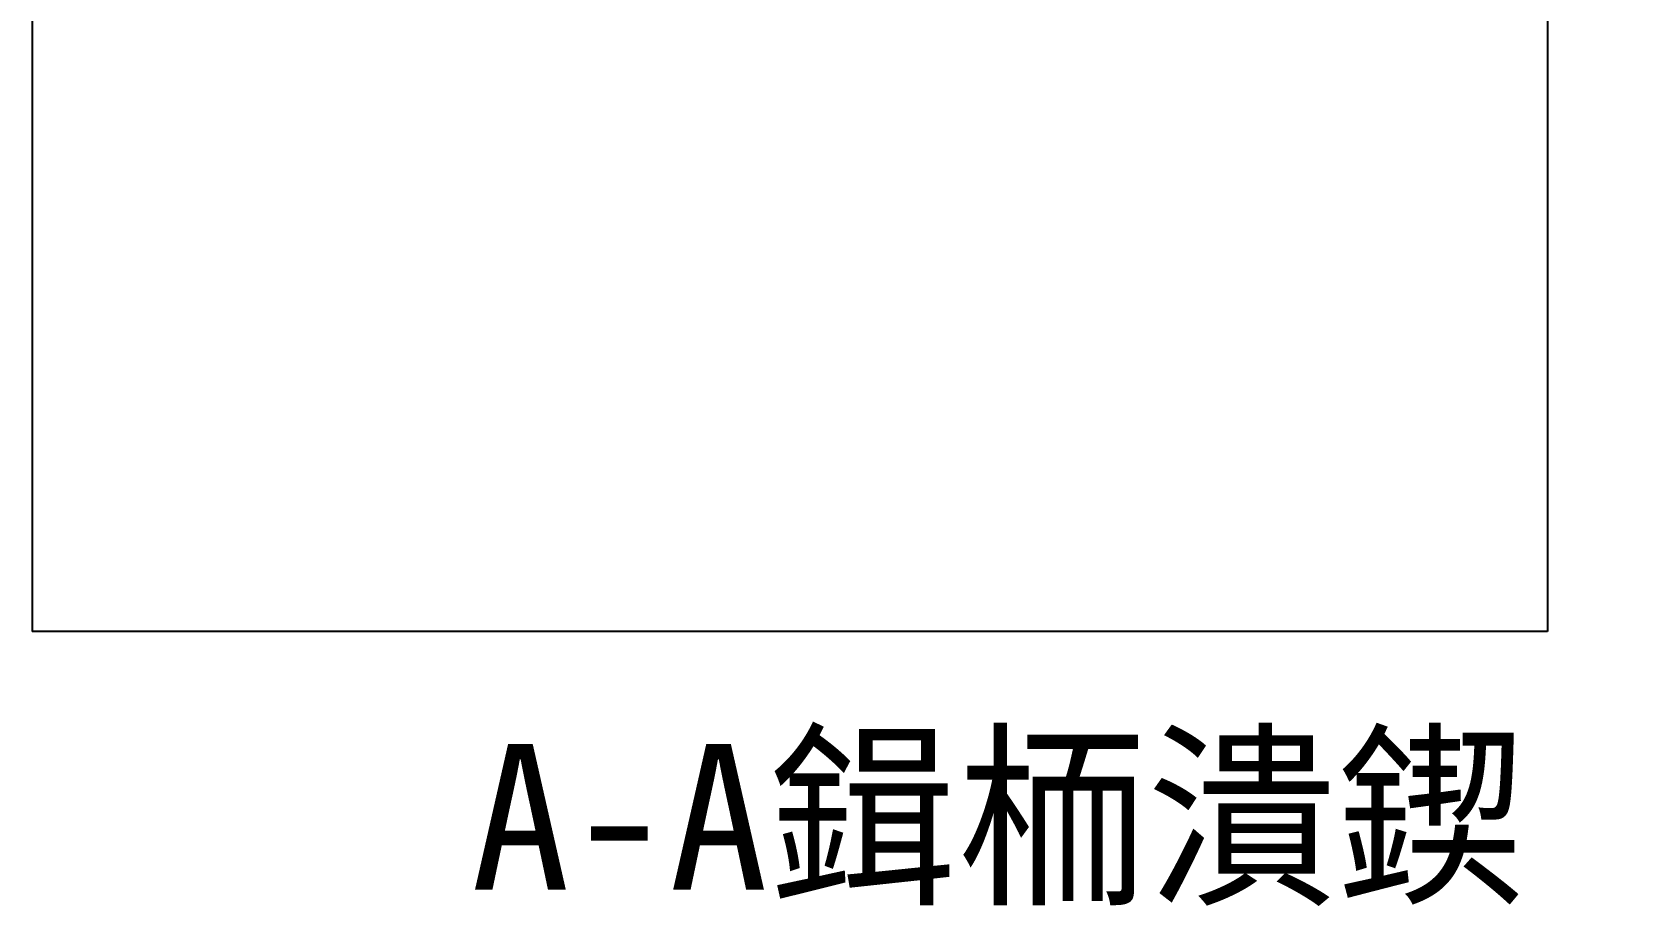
# Model space of a CAD drawing. Header units: metres. Extents: x 60 to 495, y 54 to 214.
# Drawn here: x 182.7 to 276.4, y 53.5 to 104.7 of the extents above; entities that cross this region are included whole.
import ezdxf

# ---------------------------------------------------------------- set-up
doc = ezdxf.new("R2010")
doc.units = ezdxf.units.M
doc.layers.add(' ', color=1, linetype='Continuous')

# ---------------------------------------------------------------- blocks, each defined once
blk = doc.blocks.new('1')
blk.add_line((-0.5, -0.5), (0.5, 0.5))

msp = doc.modelspace()

# ---------------------------------------------------------------- linework, layer by layer
at = {"layer": ' '}
msp.add_line((271.5, 189.35), (271.5, 69.64), dxfattribs=at)
for p, q in [((182.74, 106.11), (182.74, 69.64)), ((182.74, 79.42), (182.74, 69.63)), ((271.5, 75.56), (271.5, 69.63)), ((182.74, 69.64), (271.5, 69.64))]:
    msp.add_line(p, q)

# ---------------------------------------------------------------- block references
at = {"xscale": 0.01, "yscale": 0.01, "zscale": 0.01}
for p, rotation in [((182.74, 69.64), 180), ((271.5, 69.64), 360)]:
    msp.add_blockref('1', p, dxfattribs=dict(at, rotation=rotation))

# ---------------------------------------------------------------- texts
at = {"layer": ' '}
msp.add_text('A-A鍓栭潰鍥', height=8.53, rotation=360, dxfattribs=at).set_placement((208.44, 54.51))
msp.add_text('8500', height=0.01, rotation=360).set_placement((227.12, 69.64))

doc.saveas('drawing.dxf')
